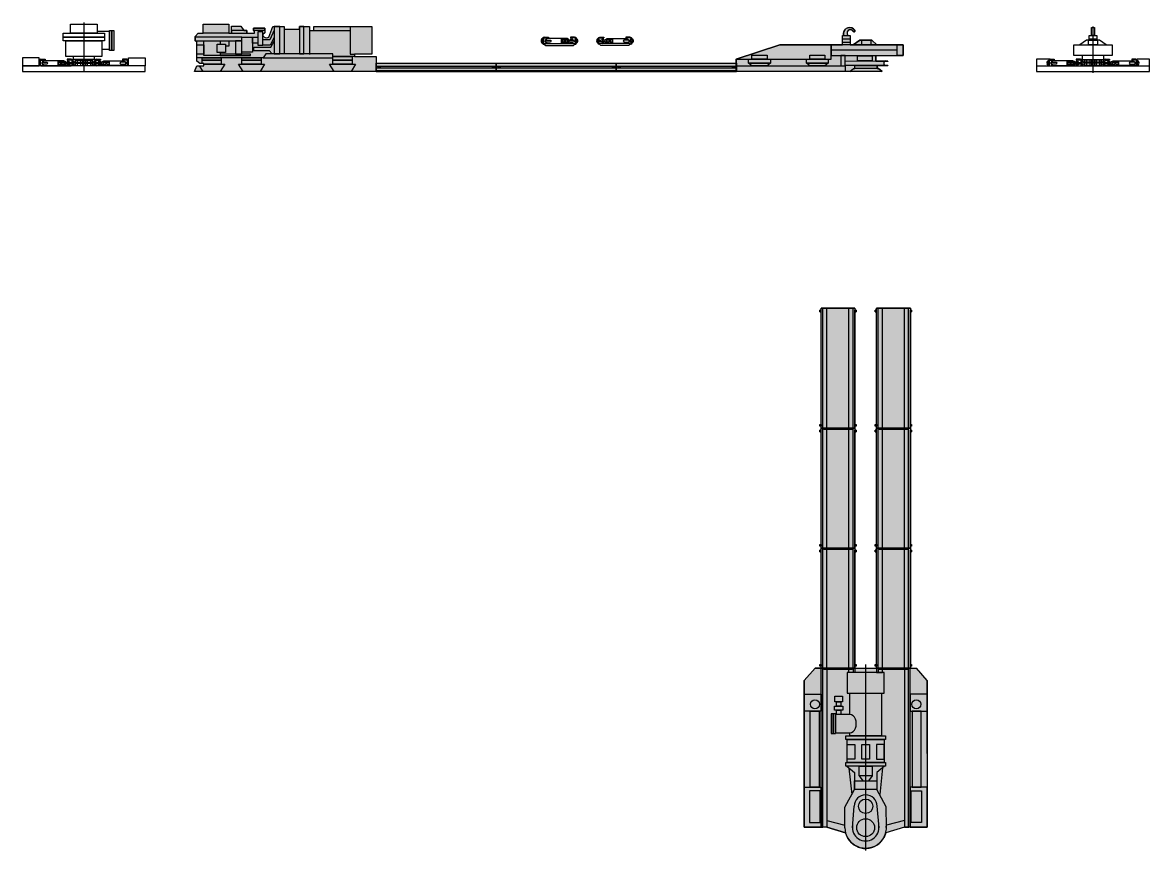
# Model space of a CAD drawing. Header units: millimetres. Extents: x 2161 to 3506, y -1213 to -250.
# Drawn here: x 2833.3 to 2964.7, y -357.9 to -261.3 of the extents above; entities that cross this region are included whole.
import ezdxf

# ---------------------------------------------------------------- set-up
doc = ezdxf.new("R2010")
doc.units = ezdxf.units.MM

# ---------------------------------------------------------------- blocks, each defined once
blk = doc.blocks.new('Рештак СК38')
blk.add_hatch(color=254).paths.add_polyline_path([(-514, 595), (-492, 595), (-492, 610), (-470, 610), (-470, 595), (841, 595), (841, 610), (863, 610), (863, 595), (886, 595), (886, 201), (863, 201), (863, 186), (841, 186), (841, 201), (-470, 201), (-470, 186), (-492, 186), (-492, 201), (-514, 201), (-514, 222), (-529, 236), (-529, 559), (-514, 575)])
for p, q in [((-514, 595), (886, 595)), ((-514, 201), (-514, 595)), ((-514, 575), (886, 575)), ((-514, 527), (886, 527)), ((886, 201), (886, 595)), ((-514, 270), (886, 270)), ((-514, 222), (886, 222)), ((-514, 201), (863, 201))]:
    blk.add_line(p, q)
for points in [[(-514, 595), (-492, 595), (-492, 610), (-470, 610), (-470, 595), (841, 595), (841, 610), (863, 610), (863, 595), (886, 595), (886, 201), (863, 201), (863, 186), (841, 186), (841, 201), (-470, 201), (-470, 186), (-492, 186), (-492, 201), (-514, 201), (-514, 222), (-529, 236), (-529, 559), (-514, 575), (-514, 595), (-514, 595)], [(-514, 222), (-529, 236), (-529, 559), (-514, 575)]]:
    blk.add_lwpolyline(points)
for points in [[(-492, 595), (-492, 610), (-470, 610), (-470, 595)], [(863, 595), (863, 610), (841, 610), (841, 595)], [(-492, 186), (-492, 201), (-470, 201), (-470, 186)], [(863, 186), (863, 201), (841, 201), (841, 186)]]:
    blk.add_lwpolyline(points, close=True)
blk = doc.blocks.new('Привод 1')
blk.add_hatch(color=254).paths.add_polyline_path([(54, -1734), (1766, -1734), (1908, -1861), (1908, -3038), (1766, -3164), (54, -3165), (54, -2901), (-11, -2684), (-55, -2669), (-128, -2616), (-152, -2587), (-171, -2553), (-185, -2517), (-193, -2475), (-194, -2449), (-193, -2422), (-186, -2387), (-174, -2353), (-157, -2320), (-133, -2289), (-102, -2259), (-68, -2237), (-13, -2215), (54, -1998)])
for p, q in [((54, -1929), (1908, -1929)), ((54, -1998), (54, -1946)), ((1908, -1946), (1908, -1998)), ((54, -1998), (-13, -2215)), ((1908, -1998), (54, -1998)), ((131, -1998), (75, -2208)), ((1908, -1987), (1908, -2911)), ((1908, -2302), (1856, -2302)), ((1908, -2597), (1856, -2597)), ((54, -2901), (-11, -2684)), ((133, -2901), (76, -2691)), ((1908, -2901), (54, -2901)), ((54, -2901), (54, -2953)), ((54, -2970), (1908, -2970)), ((1908, -2953), (1908, -2901))]:
    blk.add_line(p, q)
for points in [[(54, -1734), (1766, -1734), (1908, -1861), (1908, -3038), (1766, -3164), (54, -3165), (54, -2901), (-11, -2684), (-55, -2669), (-128, -2616), (-152, -2587), (-171, -2553), (-185, -2517), (-193, -2475), (-194, -2449), (-193, -2422), (-186, -2387), (-174, -2353), (-157, -2320), (-133, -2289), (-102, -2259), (-68, -2237), (-13, -2215), (54, -1998), (54, -1734), (1766, -1734), (1908, -1861), (1908, -1861)], [(54, -1734), (54, -1949), (1908, -1949), (1908, -1861), (1766, -1734), (54, -1734), (54, -1949)], [(1367, -2265), (1367, -2099), (1155, -2099), (1155, -2265)], [(47, -2208), (288, -2208), (493, -2318)], [(765, -2228), (691, -2318), (493, -2318)], [(47, -2294), (297, -2316)], [(743, -2254), (435, -2287)], [(1368, -2265), (1617, -2265), (1617, -2634), (1119, -2634), (1119, -2265), (1155, -2265)], [(1953, -2449), (-218, -2449)], [(654, -2373), (595, -2415)], [(654, -2526), (595, -2484)], [(47, -2605), (297, -2582)], [(48, -2691), (289, -2690), (493, -2579)], [(744, -2644), (436, -2613)], [(765, -2670), (691, -2581), (493, -2581)], [(54, -3165), (54, -2950), (1908, -2950), (1908, -3038), (1766, -3165), (54, -3165), (54, -2950)]]:
    blk.add_lwpolyline(points)
for points in [[(54, -1734), (520, -1734), (520, -1929), (54, -1929)], [(476, -1796), (107, -1796), (107, -1919), (476, -1919)], [(520, -1804), (1405, -1804), (1405, -1907), (520, -1907)], [(1405, -1734), (1605, -1734), (1605, -1929), (1405, -1929)], [(1145, -2072), (1377, -2072), (1377, -2046), (1145, -2046)], [(1145, -2099), (1377, -2099), (1377, -2072), (1145, -2072)], [(1418, -2084), (1464, -2084), (1464, -2182), (1418, -2182)], [(1516, -2089), (1580, -2089), (1580, -2178), (1516, -2178)], [(765, -2217), (808, -2217), (808, -2682), (765, -2682)], [(1075, -2217), (1119, -2217), (1119, -2682), (1075, -2682)], [(1367, -2109), (1418, -2109), (1418, -2158), (1367, -2158)], [(1464, -2109), (1516, -2109), (1516, -2158), (1464, -2158)], [(1856, -2234), (1617, -2234), (1617, -2665), (1856, -2665)], [(493, -2318), (595, -2318), (595, -2581), (493, -2581)], [(808, -2235), (1075, -2235), (1075, -2664), (808, -2664)], [(847, -2235), (1019, -2235), (1019, -2322), (847, -2322)], [(1856, -2254), (1908, -2254), (1908, -2323), (1856, -2323)], [(654, -2373), (765, -2373), (765, -2526), (654, -2526)], [(847, -2406), (1019, -2406), (1019, -2493), (847, -2493)], [(847, -2664), (1019, -2664), (1019, -2577), (847, -2577)], [(1856, -2645), (1908, -2645), (1908, -2576), (1856, -2576)], [(54, -3165), (520, -3165), (520, -2970), (54, -2970)], [(476, -3102), (107, -3102), (107, -2980), (476, -2980)], [(520, -3095), (1405, -3095), (1405, -2992), (520, -2992)], [(1405, -3165), (1605, -3165), (1605, -2970), (1405, -2970)]]:
    blk.add_lwpolyline(points, close=True)
for centre, radius in [((1487, -1858), 51.7), ((47, -2449), 104), ((297, -2449), 83.9), ((1487, -3041), 51.7)]:
    blk.add_circle(centre, radius)
for centre, radius, start, end in [((47, -2449), 242, 90, 274.2295), ((47, -2449), 155, 80.4588, 279.5412), ((297, -2449), 133, 270, 90)]:
    blk.add_arc(centre, radius, start, end)
blk.add_ellipse((1261, -2265), major_axis=(-107, 0), ratio=0.693578, start_param=0, end_param=3.141593)
blk = doc.blocks.new('Привод 2')
blk.add_hatch(color=254).paths.add_polyline_path([(-235, -1175), (-207, -1108), (-123, -1108), (-123, -1083), (-172, -1083), (-207, -1056), (-207, -830), (-224, -816), (-224, -768), (-191, -728), (-134, -728), (-134, -623), (167, -623), (167, -728), (197, -728), (197, -647), (308, -647), (341, -698), (379, -698), (379, -727), (468, -727), (468, -708), (453, -694), (453, -668), (588, -668), (588, -722), (565, -744), (565, -764), (589, -777), (611, -783), (632, -774), (680, -649), (811, -649), (811, -679), (991, -679), (991, -649), (1107, -649), (1107, -695), (1160, -695), (1160, -651), (1836, -651), (1836, -973), (1632, -973), (1632, -999), (1886, -999), (1886, -1175)])
blk.add_line((167, -728), (-134, -728))
for points in [[(-235, -1175), (-207, -1108), (-123, -1108), (-123, -1083), (-172, -1083), (-207, -1056), (-207, -830), (-224, -816), (-224, -768), (-191, -728), (-134, -728), (-134, -623), (167, -623), (167, -728), (197, -728), (197, -647), (308, -647), (341, -698), (379, -698), (379, -727), (468, -727), (468, -708), (453, -694), (453, -668), (588, -668), (588, -722), (565, -744), (565, -764), (589, -777), (611, -783), (632, -774), (680, -649), (811, -649), (811, -679), (991, -679), (991, -649), (1107, -649), (1107, -695), (1160, -695), (1160, -651), (1836, -651), (1836, -973), (1632, -973), (1632, -999), (1886, -999), (1886, -1175), (-235, -1175)], [(-235, -1175), (-207, -1108), (-123, -1108), (-123, -1083), (-172, -1083), (-207, -1056), (-207, -830), (-224, -816), (-224, -768), (-191, -728), (-134, -728), (-134, -623), (167, -623), (167, -728), (197, -728), (197, -647), (308, -647), (341, -698), (379, -698), (379, -727), (468, -727), (468, -708), (453, -694), (453, -668), (588, -668), (588, -722), (565, -744), (565, -764), (589, -777), (611, -783), (632, -774), (680, -649), (811, -649), (811, -679), (991, -679), (991, -649), (1107, -649), (1107, -695), (1160, -695), (1160, -651), (1836, -651), (1836, -973), (1632, -973), (1632, -999), (1886, -999), (1886, -1175), (-235, -1175)], [(1584, -651), (1584, -972), (1632, -973)], [(695, -693), (645, -804), (565, -804)], [(695, -780), (650, -868), (565, -868)], [(1107, -695), (1107, -975)], [(1160, -695), (1584, -695)], [(68, -955), (68, -990), (-123, -990), (-123, -816), (68, -816), (68, -856)], [(168, -816), (168, -880), (130, -880)], [(640, -933), (457, -933), (457, -891), (658, -891)], [(658, -891), (695, -821)], [(1632, -999), (1609, -999), (1382, -999), (1382, -967), (600, -967), (569, -1016), (-207, -1016)], [(-145, -1083), (-145, -1044), (78, -1044), (78, -1089), (-123, -1089)], [(569, -1016), (1382, -1016)], [(671, -967), (638, -930)], [(-123, -1089), (120, -1089), (66, -1175), (-132, -1175), (-174, -1108)]]:
    blk.add_lwpolyline(points)
for points in [[(762, -649), (695, -649), (695, -967), (762, -967)], [(762, -649), (811, -649), (811, -967), (762, -967)], [(1040, -649), (991, -649), (991, -967), (1040, -967)], [(1040, -649), (1107, -649), (1107, -967), (1040, -967)], [(320, -773), (-224, -773), (-224, -816), (320, -816)], [(379, -698), (197, -698), (197, -728), (379, -728)], [(320, -773), (445, -773), (445, -950), (320, -950)], [(445, -773), (505, -773), (505, -843), (445, -843)], [(588, -668), (453, -668), (453, -694), (588, -694)], [(565, -711), (505, -711), (505, -868), (565, -868)], [(-207, -864), (-123, -864), (-123, -974), (-207, -974)], [(31, -856), (130, -856), (130, -955), (31, -955)], [(320, -816), (243, -816), (243, -971), (320, -971)], [(-145, -1016), (78, -1016), (78, -1044), (-145, -1044)], [(68, -990), (418, -990), (418, -971), (68, -971)], [(320, -1016), (544, -1016), (544, -1044), (320, -1044)], [(320, -1044), (544, -1044), (544, -1089), (320, -1089)], [(1382, -999), (1605, -999), (1605, -1044), (1382, -1044)], [(1382, -1044), (1605, -1044), (1605, -1088), (1382, -1088)], [(279, -1089), (585, -1089), (531, -1175), (333, -1175)], [(1340, -1088), (1646, -1088), (1592, -1175), (1394, -1175)]]:
    blk.add_lwpolyline(points, close=True)
blk = doc.blocks.new('Концевая 2')
blk.add_hatch(color=254).paths.add_polyline_path([(6833, -1348), (6833, -1206), (7342, -1038), (8071, -1038), (8071, -929), (8084, -929), (8084, -906), (8087, -886), (8097, -866), (8108, -853), (8120, -844), (8135, -838), (8145, -836), (8159, -835), (8175, -838), (8190, -844), (8203, -854), (8214, -866), (8217, -875), (8216, -879), (8214, -883), (8210, -885), (8206, -886), (8204, -886), (8200, -884), (8197, -881), (8195, -878), (8190, -872), (8183, -867), (8176, -863), (8167, -861), (8163, -861), (8152, -863), (8146, -865), (8141, -868), (8136, -872), (8131, -877), (8128, -882), (8125, -892), (8124, -898), (8124, -905), (8126, -913), (8128, -918), (8131, -923), (8133, -926), (8136, -929), (8161, -929), (8161, -1038), (8194, -1038), (8273, -982), (8412, -982), (8470, -1038), (8779, -1038), (8779, -1163), (8462, -1164), (8462, -1226), (8602, -1226), (8602, -1230), (8565, -1230), (8560, -1233), (8556, -1239), (8556, -1239), (8553, -1248), (8553, -1257), (8555, -1263), (8559, -1267), (8562, -1271), (8565, -1273), (8602, -1273), (8602, -1277), (8475, -1277), (8475, -1314), (8493, -1314), (8535, -1348)])
for p, q in [((8084, -906), (8084, -929)), ((8709, -1100), (7939, -1100)), ((6833, -1206), (6833, -1282))]:
    blk.add_line(p, q)
for points in [[(6833, -1348), (6833, -1206), (7342, -1038), (8071, -1038), (8071, -929), (8084, -929), (8084, -906), (8087, -886), (8097, -866), (8108, -853), (8120, -844), (8135, -838), (8145, -836), (8159, -835), (8175, -838), (8190, -844), (8203, -854), (8214, -866), (8217, -875), (8216, -879), (8214, -883), (8210, -885), (8206, -886), (8204, -886), (8200, -884), (8197, -881), (8195, -878), (8190, -872), (8183, -867), (8176, -863), (8167, -861), (8163, -861), (8152, -863), (8146, -865), (8141, -868), (8136, -872), (8131, -877), (8128, -882), (8125, -892), (8124, -898), (8124, -905), (8126, -913), (8128, -918), (8131, -923), (8133, -926), (8136, -929), (8161, -929), (8161, -1038), (8194, -1038), (8273, -982), (8412, -982), (8470, -1038), (8779, -1038), (8779, -1163), (8462, -1164), (8462, -1226), (8602, -1226), (8602, -1230), (8565, -1230), (8560, -1233), (8556, -1239), (8556, -1239), (8553, -1248), (8553, -1257), (8555, -1263), (8559, -1267), (8562, -1271), (8565, -1273), (8602, -1273), (8602, -1277), (8475, -1277), (8475, -1314), (8493, -1314), (8535, -1348), (6833, -1348)], [(8602, -1226), (8462, -1226), (8462, -1164)], [(8602, -1277), (8102, -1277), (8102, -1225), (8602, -1226)], [(8156, -1348), (8199, -1314), (8217, -1314), (8217, -1277), (8217, -1277)], [(8535, -1348), (8493, -1314), (8475, -1314), (8475, -1277), (8602, -1277)]]:
    blk.add_lwpolyline(points)
for points in [[(6833, -1206), (7939, -1206), (7939, -1038), (7342, -1038)], [(8779, -1038), (7939, -1038), (7939, -1163), (8779, -1163)], [(8071, -929), (8161, -929), (8161, -1038), (8071, -1038)], [(8071, -968), (8161, -968), (8161, -1008), (8071, -1008)], [(8194, -1038), (8470, -1038), (8412, -982), (8273, -982)], [(8295, -982), (8401, -982), (8401, -1038), (8295, -1038)], [(8709, -1038), (8779, -1038), (8779, -1163), (8709, -1163)], [(7015, -1156), (7191, -1156), (7191, -1206), (7015, -1206)], [(7690, -1156), (7866, -1156), (7866, -1206), (7690, -1206)], [(8051, -1282), (8102, -1282), (8102, -1163), (8051, -1163)], [(8246, -1164), (8416, -1164), (8416, -1225), (8246, -1225)], [(6833, -1282), (8102, -1282), (8102, -1348), (6833, -1348)], [(6975, -1206), (7231, -1206), (7231, -1252), (6975, -1252)], [(6975, -1252), (7231, -1252), (7191, -1282), (7015, -1282)], [(7650, -1206), (7906, -1206), (7906, -1252), (7650, -1252)], [(7650, -1252), (7906, -1252), (7866, -1282), (7690, -1282)], [(8475, -1314), (8217, -1314), (8217, -1277), (8475, -1277)]]:
    blk.add_lwpolyline(points, close=True)
for centre, radius, start, end in [((8155, -906), 71.1, 32.1576, 180), ((8163, -900), 39.1, 29.0566, 226.6944), ((8206, -875), 11.3, 215.9403, 34.8396), ((8578, -1251), 25.5, 90, 270)]:
    blk.add_arc(centre, radius, start, end)
blk = doc.blocks.new('S рештака')
for p, q in [((1233, 427), (1233, 417)), ((1490, 427), (1490, 417)), ((1149, 393), (1149, 376)), ((1157, 393), (1157, 376)), ((1185, 351), (1538, 351)), ((1201, 330), (1524, 330)), ((1565, 393), (1565, 376)), ((1573, 393), (1573, 376))]:
    blk.add_line(p, q)
for points in [[(1185, 427), (1233, 427)], [(1185, 417), (1233, 417)], [(1198, 397), (1198, 367), (1222, 354), (1451, 354), (1476, 367), (1476, 397), (1451, 409), (1222, 409), (1198, 397)], [(1458, 403), (1476, 390), (1526, 390)], [(1538, 427), (1490, 427)], [(1538, 417), (1490, 417)], [(1185, 341), (1201, 330), (1524, 330), (1538, 341)], [(1198, 393), (1255, 393), (1264, 382), (1255, 370), (1198, 370)], [(1458, 361), (1476, 373), (1526, 373)]]:
    blk.add_lwpolyline(points)
for points in [[(1384, 403), (1458, 403), (1458, 361), (1384, 361)], [(1404, 398), (1391, 390), (1391, 374), (1404, 366), (1418, 374), (1418, 390)], [(1442, 398), (1429, 390), (1429, 374), (1442, 366), (1456, 374), (1456, 390)]]:
    blk.add_lwpolyline(points, close=True)
for centre, radius in [((1404, 382), 13.6), ((1442, 382), 13.6), ((1502, 400), 9.69), ((1502, 363), 9.69)]:
    blk.add_circle(centre, radius)
for centre, radius, start, end in [((1169, 392), 19.9, 103.4134, 177.7491), ((1169, 392), 11.9, 113.3572, 177.7491), ((1185, 407), 20.9, 90, 235.4625), ((1185, 407), 10.9, 90, 240), ((1167, 384), 17.8, 313.923, 46.077), ((1538, 407), 20.9, 304.5375, 90), ((1538, 407), 10.9, 300, 90), ((1556, 384), 17.8, 133.923, 226.077), ((1554, 392), 19.9, 2.2509, 76.5866), ((1554, 392), 11.9, 2.2509, 66.6428), ((1169, 377), 19.9, 182.2509, 256.5866), ((1169, 377), 11.9, 182.2509, 246.6428), ((1185, 362), 20.9, 124.5375, 270), ((1167, 384), 7.75, 319.7515, 40.2485), ((1185, 362), 10.9, 120, 270), ((1526, 382), 8.66, 270, 90), ((1538, 362), 20.9, 270, 55.4625), ((1538, 362), 10.9, 270, 60), ((1556, 384), 7.75, 139.7515, 220.2485), ((1554, 377), 11.9, 293.3572, 357.7491), ((1554, 377), 19.9, 283.4134, 357.7491)]:
    blk.add_arc(centre, radius, start, end)
blk = doc.blocks.new('S рештачное')
at = {"color": 5}
blk.add_blockref('S рештака', (87, 0), dxfattribs=at)
at = {"color": 5, "xscale": -1}
blk.add_blockref('S рештака', (3456, 0), dxfattribs=at)
blk = doc.blocks.new('Привод 3')
for p, q in [((-1524, -604), (-1524, -1182)), ((-1976, -1032), (-1976, -1042)), ((-1719, -1032), (-1719, -1042)), ((-1328, -1032), (-1328, -1042)), ((-1072, -1032), (-1072, -1042)), ((-2024, -1108), (-1671, -1108)), ((-1643, -1067), (-1643, -1083)), ((-1635, -1067), (-1635, -1083)), ((-1412, -1067), (-1412, -1083)), ((-1404, -1067), (-1404, -1083)), ((-1024, -1108), (-1377, -1108))]:
    blk.add_line(p, q)
for points in [[(-1679, -623), (-1369, -623), (-1369, -727), (-1679, -727)], [(-1765, -727), (-1282, -727), (-1282, -773), (-1765, -773)], [(-1765, -773), (-1282, -773), (-1282, -816), (-1765, -816)], [(-1226, -928), (-1226, -696), (-1199, -696), (-1199, -928)], [(-1199, -928), (-1199, -696), (-1173, -696), (-1173, -928)], [(-1732, -816), (-1315, -816), (-1315, -998), (-1732, -998)], [(-2239, -1108), (-2045, -1108), (-2045, -1015), (-2239, -1015)], [(-1650, -1032), (-1398, -1032), (-1398, -998), (-1650, -998)], [(-1427, -1108), (-1620, -1108), (-1620, -1042), (-1427, -1042)], [(-809, -1108), (-1003, -1108), (-1003, -1015), (-809, -1015)], [(-809, -1108), (-2239, -1108), (-2239, -1175), (-809, -1175)], [(-1825, -1057), (-1751, -1057), (-1751, -1099), (-1825, -1099)], [(-1804, -1062), (-1818, -1070), (-1818, -1086), (-1804, -1093), (-1791, -1086), (-1791, -1070)], [(-1766, -1062), (-1780, -1070), (-1780, -1086), (-1766, -1093), (-1753, -1086), (-1753, -1070)], [(-1223, -1057), (-1297, -1057), (-1297, -1099), (-1223, -1099)], [(-1281, -1062), (-1268, -1070), (-1268, -1086), (-1281, -1093), (-1295, -1086), (-1295, -1070)], [(-1243, -1062), (-1230, -1070), (-1230, -1086), (-1243, -1093), (-1257, -1086), (-1257, -1070)]]:
    blk.add_lwpolyline(points, close=True)
for points in [[(-1369, -705), (-1226, -705), (-1226, -918), (-1315, -918)], [(-2024, -1032), (-1976, -1032)], [(-2024, -1042), (-1976, -1042)], [(-2011, -1063), (-2011, -1093), (-1986, -1106), (-1758, -1106), (-1733, -1093), (-1733, -1063), (-1758, -1050), (-1986, -1050), (-2011, -1063)], [(-1671, -1032), (-1719, -1032)], [(-1671, -1042), (-1719, -1042)], [(-1600, -1043), (-1600, -1070)], [(-1561, -1042), (-1561, -1070)], [(-1541, -1042), (-1541, -1070)], [(-1506, -1042), (-1506, -1070)], [(-1486, -1042), (-1486, -1070)], [(-1447, -1042), (-1447, -1070)], [(-1377, -1032), (-1328, -1032)], [(-1377, -1042), (-1328, -1042)], [(-1037, -1063), (-1037, -1093), (-1061, -1106), (-1290, -1106), (-1315, -1093), (-1315, -1063), (-1290, -1050), (-1061, -1050), (-1037, -1063)], [(-1024, -1032), (-1072, -1032)], [(-1024, -1042), (-1072, -1042)], [(-2011, -1067), (-1954, -1067), (-1945, -1078), (-1954, -1089), (-2011, -1089)], [(-1751, -1057), (-1733, -1069), (-1682, -1069)], [(-1751, -1099), (-1733, -1087), (-1682, -1087)], [(-1427, -1070), (-1620, -1070), (-1620, -1070)], [(-1427, -1081), (-1620, -1081), (-1620, -1081)], [(-1600, -1081), (-1600, -1108)], [(-1561, -1081), (-1561, -1108)], [(-1541, -1081), (-1541, -1108)], [(-1506, -1081), (-1506, -1108)], [(-1486, -1081), (-1486, -1108)], [(-1447, -1081), (-1447, -1108)], [(-1297, -1057), (-1315, -1069), (-1365, -1069)], [(-1297, -1099), (-1315, -1087), (-1365, -1087)], [(-1037, -1067), (-1094, -1067), (-1103, -1078), (-1094, -1089), (-1037, -1089)]]:
    blk.add_lwpolyline(points)
for centre, radius in [((-1706, -1060), 9.69), ((-1341, -1060), 9.69), ((-1804, -1078), 13.6), ((-1766, -1078), 13.6), ((-1706, -1096), 9.69), ((-1341, -1096), 9.69), ((-1281, -1078), 13.6), ((-1243, -1078), 13.6)]:
    blk.add_circle(centre, radius)
for centre, radius, start, end in [((-2024, -1053), 20.9, 90, 235.4625), ((-2024, -1053), 10.9, 90, 240), ((-1671, -1053), 20.9, 304.5375, 90), ((-1671, -1053), 10.9, 300, 90), ((-1655, -1068), 19.9, 2.2509, 76.5866), ((-1392, -1068), 19.9, 103.4134, 177.7491), ((-1377, -1053), 20.9, 90, 235.4625), ((-1377, -1053), 10.9, 90, 240), ((-1024, -1053), 20.9, 304.5375, 90), ((-1024, -1053), 10.9, 300, 90), ((-2024, -1098), 20.9, 124.5375, 211.3984), ((-2042, -1075), 7.75, 319.7515, 40.2485), ((-2024, -1098), 10.9, 120, 270), ((-2042, -1075), 17.8, 313.923, 46.077), ((-1682, -1078), 8.66, 270, 90), ((-1653, -1075), 17.8, 133.923, 226.077), ((-1671, -1098), 10.9, 270, 60), ((-1653, -1075), 7.75, 139.7515, 220.2485), ((-1671, -1098), 20.9, 328.6016, 55.4625), ((-1655, -1068), 11.9, 2.2509, 66.6428), ((-1655, -1083), 19.9, 283.4134, 357.7491), ((-1655, -1083), 11.9, 293.3572, 357.7491), ((-1392, -1083), 19.9, 182.2509, 256.5866), ((-1392, -1068), 11.9, 113.3572, 177.7491), ((-1392, -1083), 11.9, 182.2509, 246.6428), ((-1377, -1098), 20.9, 124.5375, 211.3984), ((-1394, -1075), 7.75, 319.7515, 40.2485), ((-1377, -1098), 10.9, 120, 270), ((-1394, -1075), 17.8, 313.923, 46.077), ((-1365, -1078), 8.66, 90, 270), ((-1006, -1075), 17.8, 133.923, 226.077), ((-1024, -1098), 10.9, 270, 60), ((-1006, -1075), 7.75, 139.7515, 220.2485), ((-1024, -1098), 20.9, 328.6016, 55.4625)]:
    blk.add_arc(centre, radius, start, end)
blk = doc.blocks.new('Концевая 3')
for p, q in [((10245, -649), (10245, -1190)), ((9793, -1032), (9793, -1042)), ((10050, -1032), (10050, -1042)), ((10440, -1032), (10440, -1042)), ((10697, -1032), (10697, -1042)), ((9586, -1108), (10904, -1108)), ((9709, -1067), (9709, -1083)), ((9717, -1067), (9717, -1083)), ((10126, -1067), (10126, -1083)), ((10134, -1067), (10134, -1083)), ((10356, -1067), (10356, -1083)), ((10364, -1067), (10364, -1083)), ((10745, -1108), (10392, -1108)), ((10773, -1067), (10773, -1083)), ((10781, -1067), (10781, -1083))]:
    blk.add_line(p, q)
for points in [[(10200, -808), (10200, -755), (10290, -755), (10290, -808)], [(10200, -808), (10200, -794), (10290, -794), (10290, -808)], [(10290, -864), (10200, -864)], [(9743, -1032), (9586, -1032), (9586, -1175), (10904, -1175), (10904, -1032), (10761, -1032)], [(9745, -1032), (9793, -1032)], [(9745, -1042), (9793, -1042)], [(9758, -1063), (9758, -1093), (9783, -1106), (10011, -1106), (10036, -1093), (10036, -1063), (10011, -1050), (9783, -1050), (9758, -1063)], [(10098, -1032), (10050, -1032)], [(10098, -1042), (10050, -1042)], [(10168, -1040), (10168, -1067)], [(10208, -1040), (10208, -1067)], [(10227, -1039), (10227, -1067)], [(10263, -1040), (10263, -1067)], [(10282, -1040), (10282, -1067)], [(10322, -1040), (10322, -1067)], [(10392, -1032), (10440, -1032)], [(10392, -1042), (10440, -1042)], [(10732, -1063), (10732, -1093), (10707, -1106), (10479, -1106), (10454, -1093), (10454, -1063), (10479, -1050), (10707, -1050), (10732, -1063)], [(10745, -1032), (10697, -1032)], [(10745, -1042), (10697, -1042)], [(9758, -1067), (9815, -1067), (9824, -1078), (9815, -1089), (9758, -1089)], [(10018, -1057), (10036, -1069), (10087, -1069)], [(10018, -1099), (10036, -1087), (10087, -1087)], [(10341, -1067), (10149, -1067), (10149, -1067)], [(10341, -1078), (10149, -1078), (10149, -1078)], [(10169, -1078), (10169, -1106)], [(10208, -1078), (10208, -1105)], [(10227, -1078), (10227, -1105)], [(10263, -1078), (10263, -1105)], [(10282, -1078), (10282, -1105)], [(10322, -1078), (10322, -1105)], [(10472, -1057), (10454, -1069), (10403, -1069)], [(10472, -1099), (10454, -1087), (10403, -1087)], [(10732, -1067), (10675, -1067), (10666, -1078), (10675, -1089), (10732, -1089)]]:
    blk.add_lwpolyline(points)
for points in [[(10228, -662), (10263, -662), (10263, -755), (10228, -755)], [(10022, -864), (10468, -864), (10468, -989), (10022, -989)], [(10091, -864), (10399, -864), (10320, -808), (10170, -808)], [(10192, -808), (10298, -808), (10298, -864), (10192, -864)], [(10119, -1035), (10371, -1035), (10371, -989), (10119, -989)], [(10341, -1105), (10149, -1105), (10149, -1040), (10341, -1040)], [(9944, -1057), (10018, -1057), (10018, -1099), (9944, -1099)], [(9965, -1062), (9951, -1070), (9951, -1086), (9965, -1093), (9978, -1086), (9978, -1070)], [(10003, -1062), (9989, -1070), (9989, -1086), (10003, -1093), (10016, -1086), (10016, -1070)], [(10546, -1057), (10472, -1057), (10472, -1099), (10546, -1099)], [(10487, -1062), (10501, -1070), (10501, -1086), (10487, -1093), (10474, -1086), (10474, -1070)], [(10525, -1062), (10539, -1070), (10539, -1086), (10525, -1093), (10512, -1086), (10512, -1070)]]:
    blk.add_lwpolyline(points, close=True)
for centre, radius in [((10062, -1060), 9.69), ((10428, -1060), 9.69), ((9965, -1078), 13.6), ((10003, -1078), 13.6), ((10062, -1096), 9.69), ((10428, -1096), 9.69), ((10487, -1078), 13.6), ((10525, -1078), 13.6)]:
    blk.add_circle(centre, radius)
for centre, radius, start, end in [((9729, -1068), 19.9, 103.4134, 177.7491), ((9745, -1053), 20.9, 90, 235.4625), ((9745, -1053), 10.9, 90, 240), ((10098, -1053), 20.9, 304.5375, 90), ((10098, -1053), 10.9, 300, 90), ((10114, -1068), 19.9, 2.2509, 76.5866), ((10376, -1068), 19.9, 103.4134, 177.7491), ((10392, -1053), 20.9, 90, 235.4625), ((10392, -1053), 10.9, 90, 240), ((10745, -1053), 20.9, 304.5375, 90), ((10745, -1053), 10.9, 300, 90), ((10761, -1068), 19.9, 2.2509, 76.5866), ((9729, -1083), 19.9, 182.2509, 256.5866), ((9729, -1068), 11.9, 113.3572, 177.7491), ((9729, -1083), 11.9, 182.2509, 246.6428), ((9745, -1097), 20.9, 124.5375, 211.3984), ((9727, -1075), 7.75, 319.7515, 40.2485), ((9745, -1097), 10.9, 120, 270), ((9727, -1075), 17.8, 313.923, 46.077), ((10087, -1078), 8.66, 270, 90), ((10116, -1075), 17.8, 133.923, 226.077), ((10098, -1097), 10.9, 270, 60), ((10116, -1075), 7.75, 139.7515, 220.2485), ((10098, -1097), 20.9, 328.6016, 55.4625), ((10114, -1068), 11.9, 2.2509, 66.6428), ((10114, -1083), 19.9, 283.4134, 357.7491), ((10114, -1083), 11.9, 293.3572, 357.7491), ((10376, -1083), 19.9, 182.2509, 256.5866), ((10376, -1068), 11.9, 113.3572, 177.7491), ((10376, -1083), 11.9, 182.2509, 246.6428), ((10392, -1097), 20.9, 124.5375, 211.3984), ((10374, -1075), 7.75, 319.7515, 40.2485), ((10392, -1097), 10.9, 120, 270), ((10374, -1075), 17.8, 313.923, 46.077), ((10403, -1078), 8.66, 90, 270), ((10763, -1075), 17.8, 133.923, 226.077), ((10745, -1097), 10.9, 270, 60), ((10763, -1075), 7.75, 139.7515, 220.2485), ((10745, -1097), 20.9, 328.6016, 55.4625), ((10761, -1068), 11.9, 2.2509, 66.6428), ((10761, -1083), 11.9, 293.3572, 357.7491), ((10761, -1083), 19.9, 283.4134, 357.7491)]:
    blk.add_arc(centre, radius, start, end)
blk = doc.blocks.new('Рештак СК-38')
blk.add_hatch(color=254).paths.add_polyline_path([(2392, -82), (3792, -82), (3792, -179), (2392, -179)])
for p, q in [((2392, -82), (3792, -82)), ((2392, -116), (3792, -116)), ((2392, -134), (3792, -134)), ((2392, -168), (3792, -168)), ((2392, -179), (3792, -179))]:
    blk.add_line(p, q)
for points in [[(2392, -82), (2392, -179)], [(3792, -82), (3792, -179)]]:
    blk.add_lwpolyline(points)
for points in [[(2392, -82), (3792, -82), (3792, -179), (2392, -179)], [(2414, -116), (2436, -116), (2436, -134), (2414, -134)], [(3747, -116), (3770, -116), (3770, -134), (3747, -134)]]:
    blk.add_lwpolyline(points, close=True)

msp = doc.modelspace()

# ---------------------------------------------------------------- block references
at = {"color": 5, "xscale": 0.01000000000021828, "yscale": 0.01000000000021828, "zscale": 0.01}
for name, p in [('Привод 3', (2855.694, -255.268)), ('S рештачное', (2881.444, -267.274))]:
    msp.add_blockref(name, p, dxfattribs=at)
at = {"color": 1, "xscale": 0.01000000000021828, "yscale": 0.01000000000021828, "zscale": 0.01}
for name, p in [('Привод 2', (2855.694, -255.268)), ('Концевая 2', (2848.221, -253.533)), ('Концевая 3', (2855.694, -255.268))]:
    msp.add_blockref(name, p, dxfattribs=at)
at = {"xscale": 0.01000000000021828, "yscale": 0.01000000000021828, "zscale": 0.01}
for p in [(2850.637, -265.232), (2864.637, -265.232), (2878.637, -265.232)]:
    msp.add_blockref('Рештак СК-38', p, dxfattribs=at)
at = {"xscale": 0.01000000000021828, "yscale": 0.01000000000021828, "zscale": 0.01, "rotation": 90}
for p in [(2932.387, -303.479), (2938.859, -303.479), (2932.387, -317.479), (2938.859, -317.479), (2932.387, -331.479), (2938.859, -331.479)]:
    msp.add_blockref('Рештак СК38', p, dxfattribs=at)
at = {"color": 1, "xscale": 0.01000000000021828, "yscale": 0.01000000000021828, "zscale": 0.01, "rotation": 90}
msp.add_blockref('Привод 1', (2907.143, -355.706), dxfattribs=at)

doc.saveas('drawing.dxf')
